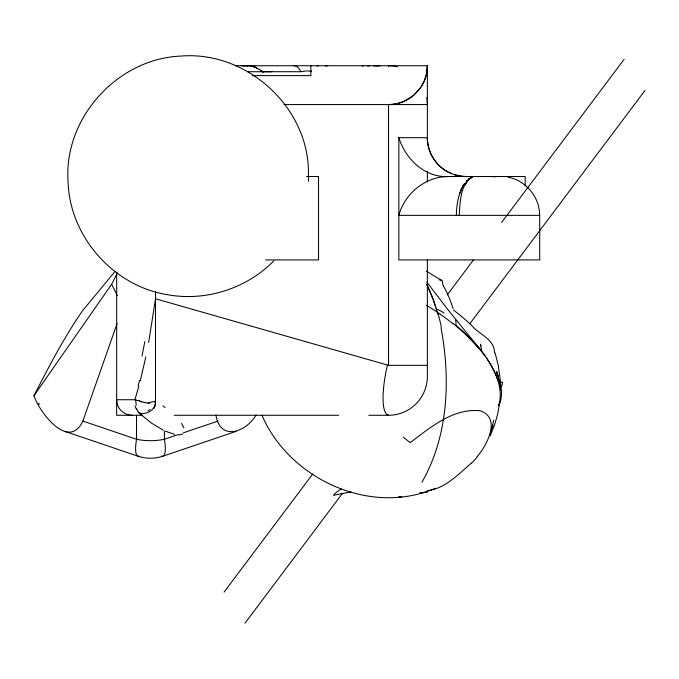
<?xml version="1.0" encoding="UTF-8"?>
<svg xmlns="http://www.w3.org/2000/svg" width="679" height="679" viewBox="0 0 679 679"><rect width="100%" height="100%" fill="white"/><g stroke="black" fill="none" stroke-linecap="round" stroke-linejoin="round"><path stroke-width="1.02" d="M164.403 431.275L164.403 439.271A38.839 8.53 71.3 0 1 161.449 456.152M308.461 181.335L308.402 168.952C306.254 104.532 244.958 50.781 181.047 56.068C117.62 58.513 63.529 117.993 68.07 181.616C69.555 236.479 113.325 286.02 167.399 294.694C205.533 301.68 246.562 288.685 273.688 260.957M427.337 67.297L427.371 65.736L235.273 65.736M459.174 215.353C460.209 202.775 459.938 185.511 471.421 177.338M456.347 215.353C456.577 204.32 458.393 192.734 464.657 183.398M427.337 67.594C426.836 87.676 408.605 105.041 388.532 104.566L388.532 365.344L427.371 365.344M155.508 401.085L155.466 401.238A8.632 0.959 81.7 0 1 155.381 401.493M493.658 420.106L491.706 429.569M499.693 402.622L497.614 414.343L494.388 425.461L490.145 435.85M148.65 342.488L155.508 298.76L388.532 365.344M145.798 357.018L140.307 380.698M426.48 74.019L427.371 65.787L427.371 139.781M426.387 74.427L424.316 80.843L421.303 86.581M138.864 386.147L134.9 399.736L116.669 399.736A15.532 15.532 0 0 0 132.201 415.276M489.983 434.976L492.886 425.13L491.223 430.758M498.683 405.439C503.665 389.109 495.933 372.151 487.004 358.716M114.972 271.515L82.872 310.337C64.081 337.251 48.939 366.558 33.95 395.704C39.178 412.051 68.834 451.187 82.872 421.065L117.068 323.688M459.488 194.101L461.992 187.888L460.659 190.875M33.95 395.704L111.628 284.297L117.314 273.051M466.117 182.846L464.843 185.197L468.179 180.003L471.506 177.338M263.46 72.322L260.77 70.31A44.653 44.653 0 0 0 254.158 66.983M421.939 482.234C448.446 435.935 450.695 379.12 440.994 327.677M421.048 86.971L413.562 95.425L404.09 101.315M463.859 184.578L464.258 183.975M467.475 180.852L466.787 181.802L468.179 180.003L467.823 180.41M256.051 414.996C246.367 431.971 220.047 441.8 215.964 415.107M224.062 592.105L312.815 473.9M447.206 294.924L473.458 259.955M501.586 222.5L624.103 59.336M245.009 623.144L342.522 493.285M470.029 323.467L645.05 90.375M477.184 456.585C486.809 445.39 501.611 418.162 480.257 410.778C453.445 407.841 430.342 427.414 410.286 442.598A38.839 10.872 48.4 0 1 403.334 437.055M155.185 402.528L155.236 402.469A17.569 4.227 10.8 0 0 154.778 401.875M500.202 387.302L502.231 384.985L502.528 382.124L500.499 382.455M471.421 463.019C458.571 474.188 444.949 488.761 427.278 490.705M468.705 179.069L469.367 178.577M149.176 410.014L150.084 409.496M148.565 410.405L147.937 410.77M182.761 434.059L178.942 434.925M403.682 101.494L397.308 103.564M435.477 488.243C370.403 516.278 289.67 479.264 262.094 415.523M178.314 434.552L164.403 439.271A38.83 21.261 0 0 1 136.521 439.271L82.872 421.065M183.279 432.863L218.061 421.065M236.08 431.377L162.663 456.28C154.804 458.868 146.129 458.868 138.27 456.28L64.853 431.377M261.958 71.711L300.814 71.711L306.764 70.862L311.152 71.278M350.975 491.876L333.397 495.347A38.839 30.097 82.6 0 1 341.206 489.075M427.439 492.08L419.877 492.716L423.552 492.716M395.178 103.997L395.602 103.921M310.855 71.219L311.355 71.142M394.762 104.065L389.356 104.558M149.584 403.275L148.446 403.36A3.166 2.775 84.6 0 1 147.861 403.309L145.238 402.537M525.181 185.961L525.181 176.515L449.574 176.515C426.259 175.886 404.82 193.065 398.845 215.353L398.845 259.921L539.712 259.921L539.712 215.353L398.845 215.353L398.845 137.676L427.371 137.676A38.839 38.839 0 0 0 466.21 176.515L462.076 176.294M252.596 75.624L310.855 75.624L310.855 65.736M283.907 104.566L427.371 104.566A38.839 38.839 0 0 0 426.726 97.504M306.594 176.515L318.536 176.515L318.536 259.921L265.582 259.921M174.231 415.276L338.6 415.276M368.765 415.276L388.532 415.276A38.839 38.839 0 0 0 427.371 376.438L427.371 259.921M247.877 71.728L272.016 71.745M449.574 176.515C425.351 178.339 405.728 159.548 398.845 137.676M398.768 496.672L401.679 496.96M439.372 279.85C444.117 279.468 441.622 283.89 443.412 285.995M461.296 176.201L454.624 174.749M260.744 71.159L262.951 71.601M144.228 402.35L141.775 401.679M174.545 434.373L165.438 431.182M139.501 401.034L140.604 401.34M137.913 400.61L134.9 399.736M507.875 177.16C525.801 180.359 539.771 197.148 539.635 215.353M37.897 403.513L39.662 404.115M254.124 67.077L252.596 66.584A21.151 21.151 0 0 0 246.783 65.719M450.508 173.204L449.201 172.593M163.41 430.223L151.196 422.924L140.748 414.402M448.301 172.135L447.784 171.863M447.529 171.728C435.96 165.515 428.109 153.064 427.439 139.95M426.353 271.142L441.825 280.563M162.807 405.821L165.107 407.451M478.364 347.308L485.196 356.102M426.811 282.091L447.851 309.565L481.751 351.484L480.477 344.211L481.012 345.967M138.779 412.645L137.879 411.262M138.94 412.874L139.059 413.036A12.943 11.501 0 0 0 155.508 401.96M181.556 423.424L183.899 427.821M137.676 410.905L136.64 408.716M426.667 284.204L432.014 296.239L436.368 309.089A38.839 26.388 -14.8 0 1 444.015 313.019M111.628 284.297L117.314 295.543M427.032 284.883L433.058 299.023M496.765 371.999L499.438 382.752M496.799 372.092L498.123 376.769M497.749 380.045C490.094 357.867 473.458 340.145 455.932 325.19A38.839 16.788 -51.5 0 0 455.575 319.758M496.739 371.837L497.817 375.368M496.799 371.982L499.693 384.39M433.355 299.863L435.18 305.253M436.071 308.105L437.802 314.156M495.135 353.029L498.25 365.446L500.05 377.991L500.525 390.442M497.435 373.832L499.404 382.175L498.038 376.191M498.819 379.697L499.404 382.175M494.575 352.987C494.346 339.042 480.299 335.239 472.635 326.463A111.067 40.664 27.6 0 0 453.436 310.006M499.057 380.308L500.05 386.911M427.405 139.382L427.371 137.676M427.371 171.269L427.371 181.938M388.532 66.381L388.532 65.736A38.839 38.839 0 0 1 397.419 66.763M155.508 291.35L155.508 402.282A12.943 12.943 0 0 1 154.057 408.274M136.521 415.293L136.521 439.271A38.839 8.53 -71.3 0 0 139.475 456.152M116.669 272.542L116.669 415.276L142.565 415.276A15.659 6.968 -85.6 0 1 139.187 412.688M443.404 286.088A142.378 34.23 88.5 0 1 453.012 308.529M499.702 380.63A155.661 66.763 25.8 0 1 498.904 405.533M453.249 323.62A125.038 54.014 27.9 0 1 477.634 347.266M426.429 305.27A115.854 51.477 27.4 0 1 452.918 323.73M477.473 456.577A57.401 24.834 -35.5 0 1 471.701 463.07M438.04 313.409A121.872 35.749 89.1 0 1 441.291 326.972M388.575 415.09A48.947 12.205 -76.7 0 1 387.42 365.132M490.45 176.515A38.839 34.739 -90 0 1 495.169 176.871M136.284 405.117A16.321 9.396 -89.8 0 1 135.775 399.736M139.56 380.393A263.444 156.705 -80 0 1 138.126 385.816M144.788 341.664A494.278 369.342 -81.6 0 1 141.979 356.042M136.292 409.123A15.541 8.479 87.4 0 1 135.163 405.889M154.252 401.23A13.809 2.792 -2.3 0 1 148.098 402.74M145.247 402.622A11.832 7.562 22.9 0 1 144.228 402.426M140.638 401.696A10.474 1.647 16.3 0 1 141.614 401.985M139.798 400.992A10.626 0.45 14.6 0 1 138.533 400.652M155.279 402.189A9.447 2.572 3.7 0 1 155.415 402.477M294.024 65.736A15.532 8.615 90 0 1 300.814 71.711M325.776 66.118A15.532 8.615 -90 0 1 327.694 65.736M367.789 66.118A15.532 8.615 90 0 1 369.699 65.736M377.117 66.118A15.532 15.507 -90 0 1 380.554 65.736M373.866 66.118A15.532 15.507 -90 0 1 377.312 65.736M362.196 66.118A15.532 6.883 -90 0 1 363.723 65.736M316.932 66.118A15.532 6.883 -90 0 1 318.459 65.736M252.011 65.736A15.532 8.615 90 0 1 257.069 68.681M241.155 65.736A15.532 15.507 90 0 1 244.601 66.118M244.406 65.736A15.532 15.507 90 0 1 247.852 66.118M463.468 185.197L462.713 186.504L463.468 185.197M468.535 179.604L470.335 178.017L468.535 179.604M466.753 180.852L466.329 181.318L467.186 180.41L466.753 180.852M470.666 178.017L468.705 179.239L472.363 177.16L470.666 178.017"/></g></svg>
